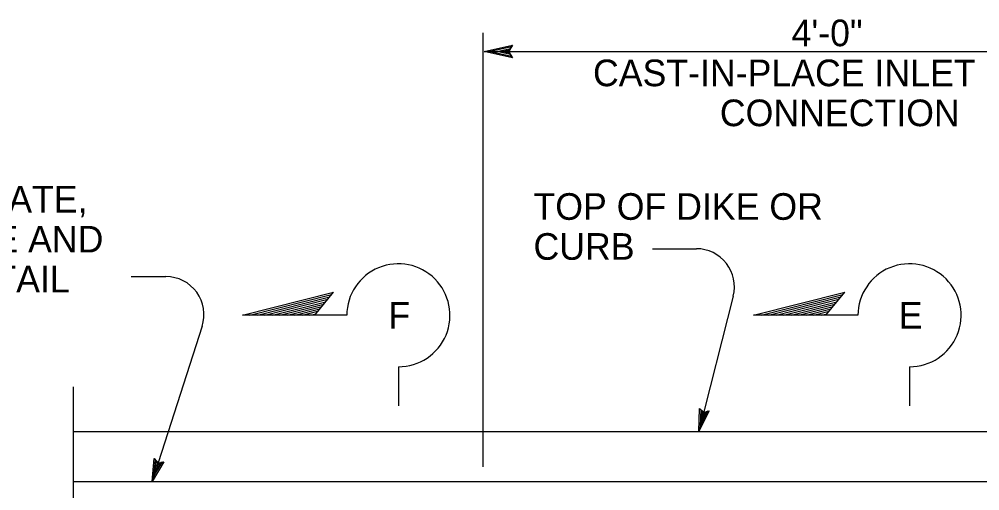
# Model space of a CAD drawing. Extents: x -893 to 867, y -474 to 712.
# Drawn here: x -719.2 to -467.2, y -40.1 to 83.8 of the extents above; entities that cross this region are included whole.
import ezdxf

# ---------------------------------------------------------------- set-up
doc = ezdxf.new("R2010")
doc.units = 0
for name, color, linetype in [('22 Misc Cnst Det', 7, 'Continuous'), ('56 Stage 3 Anno', 7, 'Continuous'), ('57 Undefined', 7, 'Continuous'), ('60 Nongeo Data', 7, 'Continuous')]:
    doc.layers.add(name, color=color, linetype=linetype)

msp = doc.modelspace()

# ---------------------------------------------------------------- linework, layer by layer
at = {"layer": '22 Misc Cnst Det'}
for p, q in [((-660.61, 5.97), (-636.7, 12.07)), ((-658.65, 5.97), (-637.21, 11.44)), ((-656.68, 5.97), (-637.72, 10.81)), ((-654.71, 5.97), (-638.23, 10.17)), ((-641.64, 5.97), (-636.7, 12.07)), ((-526.51, 5.97), (-502.59, 12.07)), ((-524.54, 5.97), (-503.1, 11.44)), ((-522.58, 5.97), (-503.61, 10.81)), ((-520.61, 5.97), (-504.13, 10.17)), ((-507.53, 5.97), (-502.59, 12.07)), ((-652.75, 5.97), (-638.74, 9.54)), ((-650.78, 5.97), (-639.26, 8.91)), ((-648.81, 5.97), (-639.77, 8.28)), ((-646.85, 5.97), (-640.28, 7.64)), ((-518.64, 5.97), (-504.64, 9.54)), ((-516.67, 5.97), (-505.15, 8.91)), ((-514.71, 5.97), (-505.66, 8.28)), ((-512.74, 5.97), (-506.17, 7.64)), ((-633.21, 5.97), (-660.61, 5.97)), ((-644.88, 5.97), (-640.79, 7.01)), ((-642.91, 5.97), (-641.3, 6.38)), ((-499.11, 5.97), (-526.51, 5.97)), ((-510.77, 5.97), (-506.68, 7.01)), ((-508.81, 5.97), (-507.2, 6.38)), ((-619.69, -7.56), (-619.69, -17.85)), ((-485.58, -7.56), (-485.58, -17.85))]:
    msp.add_line(p, q, dxfattribs=at)
for centre in [(-619.69, 5.97), (-485.58, 5.97)]:
    msp.add_arc(centre, 13.53, 269.9995, 180, dxfattribs=at)
at = {"layer": '56 Stage 3 Anno'}
for p, q in [((-597.49, -33.84), (-597.49, 80.2)), ((-597.22, 75.27), (-411.89, 75.27)), ((-553.03, 23.46), (-541.52, 23.46)), ((-689.77, 16.13), (-680.69, 16.13)), ((-531.82, 11), (-540.85, -24.55)), ((-671.17, 3.07), (-684.31, -37.71))]:
    msp.add_line(p, q, dxfattribs=at)
for points in [[(-589.77, 73.6), (-597.22, 75.27), (-589.77, 76.92), (-590.03, 76.48), (-595.49, 75.27), (-590.03, 74.04), (-590.29, 74.48), (-593.79, 75.26), (-590.3, 76.04), (-590.56, 75.6), (-592.07, 75.26), (-590.56, 74.92), (-590.76, 75.27), (-589.77, 76.92), (-590.76, 75.27)], [(-538.12, -19.15), (-540.85, -24.55), (-540.66, -18.5), (-540.38, -18.79), (-540.51, -23.22), (-538.51, -19.26), (-538.9, -19.38), (-540.18, -21.91), (-540.09, -19.08), (-539.8, -19.37), (-539.84, -20.59), (-539.29, -19.5), (-539.59, -19.59), (-540.66, -18.5), (-539.59, -19.59)], [(-681.25, -32.5), (-684.31, -37.71), (-683.75, -31.69), (-683.48, -32), (-683.9, -36.41), (-681.64, -32.59), (-682.04, -32.68), (-683.48, -35.13), (-683.21, -32.31), (-682.94, -32.61), (-683.06, -33.83), (-682.43, -32.77), (-682.74, -32.84), (-683.75, -31.69), (-682.74, -32.84)]]:
    msp.add_lwpolyline(points, close=True, dxfattribs=at)
for centre, start in [((-541.52, 13.46), 345.7582), ((-680.69, 6.13), 342.1353)]:
    msp.add_arc(centre, 10, start, 90, dxfattribs=at)
at = {"layer": '60 Nongeo Data'}
for p, q in [((-704.91, -98.36), (-704.91, -12.83)), ((-704.91, -24.55), (-170.1, -24.55)), ((-704.91, -37.71), (-412.15, -37.71))]:
    msp.add_line(p, q, dxfattribs=at)

# ---------------------------------------------------------------- texts
at = {"layer": '57 Undefined'}
for s, p in [('4\'-0"', (-516.53, 76.65)), ('CAST-IN-PLACE INLET ', (-568.63, 66.15)), ('CONNECTION', (-535.35, 55.65)), ('TOP OF GRATE,', (-773.54, 32.97)), ('TOP OF DIKE OR', (-584.25, 31.05)), ('SEE FRAME AND', (-773.54, 22.47)), ('CURB', (-584.25, 20.55)), ('GRATE DETAIL', (-773.54, 11.97)), ('F', (-622.35, 2.47)), ('E', (-488.38, 2.47))]:
    msp.add_text(s, height=7, dxfattribs=at).set_placement(p)

doc.saveas('drawing.dxf')
